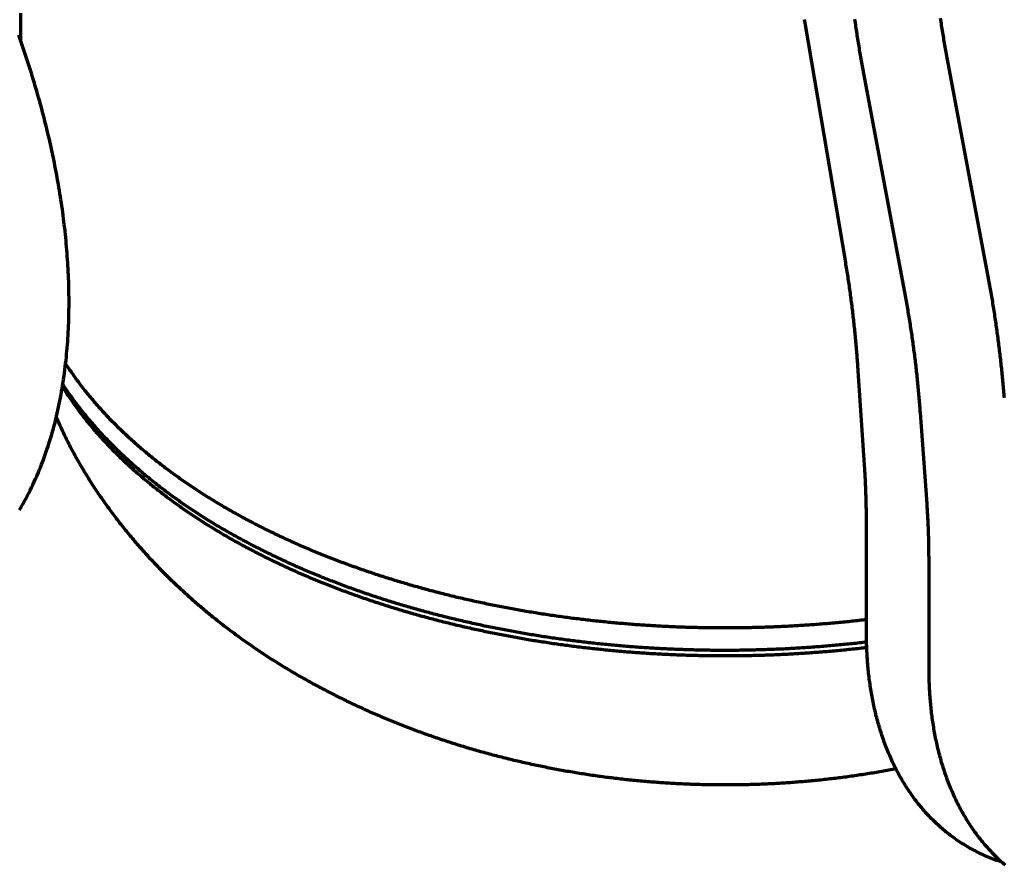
# Model space of a CAD drawing. Header units: millimetres. Extents: x 0 to 2382, y 0 to 420.
# Drawn here: x 306.33 to 333.59, y 56.39 to 79.8 of the extents above; entities that cross this region are included whole.
import ezdxf

# ---------------------------------------------------------------- set-up
doc = ezdxf.new("R2010")
doc.units = ezdxf.units.MM
doc.layers.add('01-VISIBLE', color=7, linetype='CONTINUOUS', lineweight=70)

msp = doc.modelspace()

# ---------------------------------------------------------------- linework, layer by layer
at = {"layer": '01-VISIBLE'}
for p, q in [((306.355, 79.21), (306.355, 85.607)), ((329.197, 73.078), (328.082, 79.665)), ((333.162, 72.59), (331.99, 78.852)), ((330.852, 72.157), (329.68, 78.419)), ((329.726, 67.343), (329.544, 70.082)), ((331.449, 66.4), (331.266, 68.915)), ((329.771, 62.861), (329.771, 65.946)), ((331.504, 61.86), (331.504, 64.875))]:
    msp.add_line(p, q, dxfattribs=at)
for points in [[(328.082, 79.665), (328.073, 79.715), (328.065, 79.764), (328.057, 79.813)], [(329.68, 78.419), (329.671, 78.469), (329.661, 78.519), (329.652, 78.568), (329.643, 78.618), (329.634, 78.668), (329.626, 78.717), (329.617, 78.767), (329.608, 78.817), (329.6, 78.867), (329.591, 78.916), (329.583, 78.966), (329.575, 79.016), (329.566, 79.066), (329.558, 79.116), (329.55, 79.165), (329.542, 79.215), (329.534, 79.265), (329.526, 79.315), (329.519, 79.365), (329.511, 79.415), (329.504, 79.465), (329.496, 79.515), (329.489, 79.565), (329.481, 79.615), (329.474, 79.665), (329.467, 79.715), (329.46, 79.765), (329.453, 79.815)], [(331.99, 78.852), (331.98, 78.901), (331.971, 78.951), (331.962, 79), (331.953, 79.05), (331.945, 79.099), (331.936, 79.149), (331.927, 79.198), (331.919, 79.248), (331.91, 79.297), (331.902, 79.347), (331.893, 79.397), (331.885, 79.446), (331.877, 79.496), (331.869, 79.546), (331.861, 79.595), (331.853, 79.645), (331.846, 79.695), (331.838, 79.744), (331.831, 79.794), (331.823, 79.844)], [(306.321, 66.235), (306.365, 66.31), (306.409, 66.386), (306.452, 66.462), (306.494, 66.539), (306.535, 66.616), (306.575, 66.693), (306.614, 66.771), (306.653, 66.85), (306.691, 66.928), (306.727, 67.008), (306.764, 67.087), (306.799, 67.167), (306.833, 67.247), (306.867, 67.328), (306.9, 67.409), (306.932, 67.49), (306.963, 67.571), (306.994, 67.653), (307.024, 67.735), (307.053, 67.818), (307.081, 67.9), (307.109, 67.983), (307.135, 68.066), (307.162, 68.15), (307.187, 68.233), (307.212, 68.317), (307.236, 68.401), (307.259, 68.485), (307.281, 68.569), (307.303, 68.654), (307.325, 68.739), (307.345, 68.824), (307.365, 68.909), (307.384, 68.994), (307.403, 69.079), (307.421, 69.165), (307.438, 69.25), (307.455, 69.336), (307.471, 69.422), (307.486, 69.508), (307.501, 69.594), (307.515, 69.68), (307.529, 69.766), (307.542, 69.853), (307.554, 69.939), (307.566, 70.026), (307.578, 70.112), (307.588, 70.199), (307.598, 70.286), (307.608, 70.372), (307.617, 70.459), (307.625, 70.546), (307.633, 70.633), (307.641, 70.72), (307.648, 70.807), (307.654, 70.894), (307.66, 70.981), (307.665, 71.069), (307.67, 71.156), (307.674, 71.243), (307.678, 71.33), (307.682, 71.418), (307.684, 71.505), (307.687, 71.592), (307.689, 71.68), (307.69, 71.767), (307.691, 71.854), (307.691, 71.941), (307.691, 72.029), (307.691, 72.116), (307.69, 72.203), (307.688, 72.291), (307.687, 72.378), (307.684, 72.465), (307.682, 72.553), (307.678, 72.64), (307.675, 72.727), (307.671, 72.814), (307.666, 72.902), (307.661, 72.989), (307.656, 73.076), (307.65, 73.163), (307.644, 73.25), (307.638, 73.337), (307.631, 73.424), (307.624, 73.512), (307.616, 73.599), (307.608, 73.685), (307.599, 73.772), (307.59, 73.859), (307.581, 73.946), (307.571, 74.033), (307.561, 74.12), (307.551, 74.206), (307.54, 74.293), (307.529, 74.38), (307.518, 74.466), (307.506, 74.553), (307.493, 74.639), (307.481, 74.726), (307.468, 74.812), (307.455, 74.898), (307.441, 74.985), (307.427, 75.071), (307.412, 75.157), (307.398, 75.243), (307.383, 75.329), (307.367, 75.415), (307.352, 75.501), (307.336, 75.587), (307.319, 75.673), (307.302, 75.758), (307.285, 75.844), (307.268, 75.929), (307.25, 76.015), (307.232, 76.1), (307.214, 76.186), (307.195, 76.271), (307.176, 76.356), (307.157, 76.442), (307.137, 76.527), (307.118, 76.612), (307.097, 76.697), (307.077, 76.782), (307.056, 76.866), (307.035, 76.951), (307.013, 77.036), (306.992, 77.12), (306.97, 77.205), (306.947, 77.289), (306.925, 77.374), (306.902, 77.458), (306.879, 77.542), (306.855, 77.626), (306.831, 77.71), (306.807, 77.794), (306.783, 77.878), (306.758, 77.962), (306.733, 78.046), (306.708, 78.129), (306.683, 78.213), (306.657, 78.296), (306.631, 78.38), (306.605, 78.463), (306.578, 78.546), (306.551, 78.629), (306.524, 78.712), (306.497, 78.795), (306.469, 78.878), (306.441, 78.961), (306.413, 79.043), (306.384, 79.126), (306.356, 79.208), (306.327, 79.291), (306.297, 79.373)], [(329.544, 70.082), (329.541, 70.132), (329.537, 70.182), (329.534, 70.232), (329.53, 70.283), (329.527, 70.333), (329.523, 70.383), (329.519, 70.433), (329.515, 70.483), (329.511, 70.533), (329.507, 70.583), (329.503, 70.634), (329.499, 70.684), (329.494, 70.734), (329.49, 70.784), (329.485, 70.834), (329.481, 70.884), (329.476, 70.934), (329.472, 70.984), (329.467, 71.034), (329.462, 71.084), (329.457, 71.134), (329.452, 71.184), (329.447, 71.234), (329.442, 71.284), (329.436, 71.335), (329.431, 71.385), (329.425, 71.435), (329.42, 71.484), (329.414, 71.534), (329.408, 71.584), (329.403, 71.634), (329.397, 71.684), (329.391, 71.734), (329.385, 71.784), (329.379, 71.834), (329.372, 71.884), (329.366, 71.934), (329.36, 71.984), (329.353, 72.034), (329.347, 72.084), (329.34, 72.133), (329.333, 72.183), (329.326, 72.233), (329.319, 72.283), (329.312, 72.333), (329.305, 72.382), (329.298, 72.432), (329.291, 72.482), (329.284, 72.532), (329.276, 72.582), (329.269, 72.631), (329.261, 72.681), (329.253, 72.731), (329.245, 72.78), (329.238, 72.83), (329.23, 72.88), (329.222, 72.929), (329.213, 72.979), (329.205, 73.029), (329.197, 73.078)], [(333.591, 69.337), (333.586, 69.388), (333.582, 69.438), (333.578, 69.488), (333.574, 69.539), (333.569, 69.589), (333.565, 69.639), (333.56, 69.69), (333.556, 69.74), (333.551, 69.79), (333.546, 69.84), (333.541, 69.891), (333.537, 69.941), (333.532, 69.991), (333.527, 70.041), (333.521, 70.092), (333.516, 70.142), (333.511, 70.192), (333.505, 70.242), (333.5, 70.292), (333.494, 70.343), (333.489, 70.393), (333.483, 70.443), (333.477, 70.493), (333.472, 70.543), (333.466, 70.593), (333.46, 70.644), (333.454, 70.694), (333.447, 70.744), (333.441, 70.794), (333.435, 70.844), (333.428, 70.894), (333.422, 70.944), (333.415, 70.994), (333.409, 71.044), (333.402, 71.094), (333.395, 71.144), (333.388, 71.194), (333.381, 71.244), (333.374, 71.294), (333.367, 71.344), (333.36, 71.394), (333.353, 71.444), (333.345, 71.494), (333.338, 71.544), (333.33, 71.594), (333.323, 71.644), (333.315, 71.694), (333.307, 71.744), (333.299, 71.794), (333.291, 71.844), (333.283, 71.893), (333.275, 71.943), (333.267, 71.993), (333.259, 72.043), (333.25, 72.093), (333.242, 72.142), (333.233, 72.192), (333.225, 72.242), (333.216, 72.292), (333.207, 72.341), (333.198, 72.391), (333.189, 72.441), (333.18, 72.49), (333.171, 72.54), (333.162, 72.59)], [(331.266, 68.915), (331.262, 68.965), (331.259, 69.015), (331.255, 69.065), (331.251, 69.116), (331.247, 69.166), (331.243, 69.216), (331.238, 69.266), (331.234, 69.316), (331.23, 69.366), (331.225, 69.416), (331.221, 69.467), (331.216, 69.517), (331.212, 69.567), (331.207, 69.617), (331.202, 69.667), (331.197, 69.717), (331.192, 69.767), (331.187, 69.817), (331.182, 69.867), (331.177, 69.917), (331.172, 69.967), (331.166, 70.017), (331.161, 70.067), (331.155, 70.117), (331.149, 70.167), (331.144, 70.217), (331.138, 70.267), (331.132, 70.317), (331.126, 70.367), (331.12, 70.417), (331.114, 70.467), (331.107, 70.517), (331.101, 70.567), (331.095, 70.617), (331.088, 70.667), (331.082, 70.717), (331.075, 70.766), (331.068, 70.816), (331.061, 70.866), (331.054, 70.916), (331.047, 70.966), (331.04, 71.016), (331.033, 71.065), (331.026, 71.115), (331.018, 71.165), (331.011, 71.215), (331.003, 71.264), (330.996, 71.314), (330.988, 71.364), (330.98, 71.414), (330.972, 71.463), (330.964, 71.513), (330.956, 71.563), (330.948, 71.612), (330.94, 71.662), (330.931, 71.712), (330.923, 71.761), (330.914, 71.811), (330.906, 71.86), (330.897, 71.91), (330.888, 71.959), (330.879, 72.009), (330.87, 72.058), (330.861, 72.108), (330.852, 72.157)], [(307.597, 70.276), (307.625, 70.234), (307.652, 70.193), (307.68, 70.151), (307.708, 70.11), (307.737, 70.068), (307.765, 70.027), (307.794, 69.986), (307.823, 69.945), (307.852, 69.905), (307.881, 69.864), (307.911, 69.824), (307.941, 69.784), (307.971, 69.743), (308.001, 69.704), (308.031, 69.664), (308.062, 69.624), (308.093, 69.585), (308.124, 69.545), (308.155, 69.506), (308.186, 69.467), (308.218, 69.428), (308.25, 69.39), (308.282, 69.351), (308.314, 69.313), (308.346, 69.275), (308.378, 69.236), (308.411, 69.199), (308.444, 69.161), (308.477, 69.123), (308.51, 69.086), (308.544, 69.048), (308.577, 69.011), (308.611, 68.974), (308.645, 68.937), (308.679, 68.901), (308.713, 68.864), (308.747, 68.828), (308.782, 68.791), (308.816, 68.755), (308.851, 68.719), (308.886, 68.683), (308.921, 68.648), (308.957, 68.612), (308.992, 68.577), (309.028, 68.542), (309.063, 68.507), (309.099, 68.472), (309.135, 68.437), (309.171, 68.402), (309.208, 68.368), (309.244, 68.333), (309.281, 68.299), (309.317, 68.265), (309.354, 68.231), (309.391, 68.197), (309.428, 68.164), (309.465, 68.13), (309.503, 68.097), (309.54, 68.064), (309.578, 68.031), (309.616, 67.998), (309.653, 67.965), (309.691, 67.933), (309.73, 67.9), (309.768, 67.868), (309.806, 67.836), (309.845, 67.804), (309.883, 67.772), (309.922, 67.74), (309.961, 67.708), (310, 67.677), (310.039, 67.645), (310.078, 67.614), (310.117, 67.583), (310.156, 67.552), (310.196, 67.521), (310.235, 67.491), (310.275, 67.46), (310.315, 67.43), (310.355, 67.399), (310.395, 67.369), (310.435, 67.339), (310.475, 67.309), (310.515, 67.28), (310.555, 67.25), (310.596, 67.221), (310.637, 67.191), (310.677, 67.162), (310.718, 67.133), (310.759, 67.104), (310.8, 67.075), (310.841, 67.047), (310.882, 67.018), (310.923, 66.99), (310.964, 66.961), (311.006, 66.933), (311.047, 66.905), (311.089, 66.877), (311.13, 66.849), (311.172, 66.822), (311.214, 66.794), (311.256, 66.767), (311.298, 66.74), (311.34, 66.712), (311.382, 66.685), (311.424, 66.658), (311.467, 66.632), (311.509, 66.605), (311.551, 66.578), (311.594, 66.552), (311.637, 66.526), (311.679, 66.5), (311.722, 66.474), (311.765, 66.448), (311.808, 66.422), (311.851, 66.396), (311.894, 66.371), (311.937, 66.345), (311.98, 66.32), (312.023, 66.295), (312.067, 66.27)], [(307.509, 69.64), (307.535, 69.597), (307.562, 69.555), (307.589, 69.513), (307.617, 69.471), (307.644, 69.429), (307.672, 69.387), (307.7, 69.345), (307.729, 69.304), (307.757, 69.263), (307.786, 69.222), (307.815, 69.181), (307.844, 69.14), (307.874, 69.099), (307.903, 69.059), (307.933, 69.018), (307.963, 68.978), (307.993, 68.938), (308.024, 68.898), (308.054, 68.858), (308.085, 68.819), (308.116, 68.779), (308.147, 68.74), (308.179, 68.701), (308.21, 68.662), (308.242, 68.623), (308.274, 68.584), (308.306, 68.546), (308.339, 68.508), (308.371, 68.469), (308.404, 68.431), (308.437, 68.393), (308.47, 68.356), (308.503, 68.318), (308.536, 68.281), (308.57, 68.243), (308.604, 68.206), (308.638, 68.169), (308.672, 68.132), (308.706, 68.096), (308.74, 68.059), (308.775, 68.023), (308.81, 67.987), (308.845, 67.95), (308.88, 67.915), (308.915, 67.879), (308.95, 67.843), (308.986, 67.808), (309.021, 67.772), (309.057, 67.737), (309.093, 67.702), (309.129, 67.667), (309.165, 67.632), (309.201, 67.598), (309.238, 67.563), (309.275, 67.529), (309.311, 67.495), (309.348, 67.461), (309.385, 67.427), (309.422, 67.393), (309.46, 67.36), (309.497, 67.326), (309.535, 67.293), (309.572, 67.26), (309.61, 67.227), (309.648, 67.194), (309.686, 67.161), (309.724, 67.129), (309.763, 67.096), (309.801, 67.064), (309.84, 67.032), (309.878, 67), (309.917, 66.968), (309.956, 66.936), (309.995, 66.905), (310.034, 66.873), (310.073, 66.842), (310.113, 66.811), (310.152, 66.78), (310.192, 66.749), (310.231, 66.718), (310.271, 66.688), (310.311, 66.657), (310.351, 66.627), (310.391, 66.596), (310.431, 66.566), (310.471, 66.536), (310.512, 66.507), (310.552, 66.477), (310.593, 66.447), (310.633, 66.418), (310.674, 66.389), (310.715, 66.36), (310.756, 66.331), (310.797, 66.302), (310.838, 66.273), (310.879, 66.244), (310.92, 66.216), (310.962, 66.187), (311.003, 66.159), (311.045, 66.131), (311.087, 66.103), (311.128, 66.075), (311.17, 66.047), (311.212, 66.02), (311.254, 65.992), (311.296, 65.965), (311.338, 65.938), (311.38, 65.911), (311.423, 65.884), (311.465, 65.857), (311.508, 65.83), (311.55, 65.804), (311.593, 65.777), (311.635, 65.751), (311.678, 65.724), (311.721, 65.698), (311.764, 65.672), (311.807, 65.647), (311.85, 65.621), (311.893, 65.595), (311.936, 65.57), (311.98, 65.544), (312.023, 65.519), (312.067, 65.494)], [(307.519, 69.702), (307.546, 69.66), (307.574, 69.618), (307.602, 69.577), (307.631, 69.535), (307.659, 69.494), (307.688, 69.453), (307.717, 69.412), (307.746, 69.371), (307.775, 69.33), (307.805, 69.289), (307.835, 69.249), (307.865, 69.209), (307.895, 69.168), (307.925, 69.128), (307.956, 69.088), (307.987, 69.049), (308.018, 69.009), (308.049, 68.97), (308.08, 68.93), (308.112, 68.891), (308.143, 68.852), (308.175, 68.814), (308.207, 68.775), (308.24, 68.736), (308.272, 68.698), (308.305, 68.66), (308.338, 68.622), (308.371, 68.584), (308.404, 68.546), (308.437, 68.508), (308.47, 68.471), (308.504, 68.434), (308.538, 68.397), (308.572, 68.36), (308.606, 68.323), (308.64, 68.286), (308.675, 68.249), (308.709, 68.213), (308.744, 68.177), (308.779, 68.141), (308.814, 68.105), (308.849, 68.069), (308.885, 68.033), (308.92, 67.998), (308.956, 67.962), (308.992, 67.927), (309.028, 67.892), (309.064, 67.857), (309.1, 67.822), (309.136, 67.787), (309.173, 67.753), (309.21, 67.719), (309.246, 67.684), (309.283, 67.65), (309.32, 67.616), (309.358, 67.582), (309.395, 67.549), (309.432, 67.515), (309.47, 67.482), (309.508, 67.449), (309.545, 67.416), (309.583, 67.383), (309.621, 67.35), (309.659, 67.317), (309.698, 67.285), (309.736, 67.252), (309.775, 67.22), (309.813, 67.188), (309.852, 67.156), (309.891, 67.124), (309.93, 67.092), (309.969, 67.061), (310.008, 67.029), (310.048, 66.998), (310.087, 66.967), (310.127, 66.936), (310.166, 66.905), (310.206, 66.874), (310.246, 66.844), (310.286, 66.813), (310.326, 66.783), (310.366, 66.753), (310.406, 66.723), (310.447, 66.693), (310.487, 66.663), (310.528, 66.633), (310.568, 66.604), (310.609, 66.574), (310.65, 66.545), (310.691, 66.516), (310.732, 66.487), (310.773, 66.458), (310.814, 66.429), (310.855, 66.401), (310.897, 66.372), (310.938, 66.344), (310.98, 66.315), (311.021, 66.287), (311.063, 66.259), (311.105, 66.231), (311.147, 66.204), (311.189, 66.176), (311.231, 66.149), (311.273, 66.121), (311.315, 66.094), (311.357, 66.067), (311.4, 66.04), (311.442, 66.013), (311.485, 65.986), (311.527, 65.96), (311.57, 65.933), (311.613, 65.907), (311.656, 65.88), (311.699, 65.854), (311.742, 65.828), (311.785, 65.802), (311.828, 65.777), (311.871, 65.751), (311.914, 65.725), (311.958, 65.7), (312.001, 65.675), (312.044, 65.65)], [(307.339, 68.796), (307.358, 68.75), (307.379, 68.704), (307.399, 68.658), (307.419, 68.612), (307.44, 68.567), (307.461, 68.521), (307.482, 68.475), (307.503, 68.43), (307.525, 68.384), (307.546, 68.339), (307.568, 68.294), (307.59, 68.249), (307.612, 68.203), (307.635, 68.159), (307.657, 68.114), (307.68, 68.069), (307.703, 68.024), (307.726, 67.98), (307.75, 67.935), (307.773, 67.891), (307.797, 67.846), (307.821, 67.802), (307.845, 67.758), (307.869, 67.714), (307.893, 67.67), (307.918, 67.626), (307.943, 67.583), (307.968, 67.539), (307.993, 67.496), (308.018, 67.452), (308.044, 67.409), (308.069, 67.366), (308.095, 67.323), (308.121, 67.28), (308.147, 67.237), (308.174, 67.194), (308.2, 67.151), (308.227, 67.109), (308.253, 67.066), (308.28, 67.024), (308.307, 66.981), (308.335, 66.939), (308.362, 66.897), (308.39, 66.855), (308.417, 66.813), (308.445, 66.771), (308.473, 66.729), (308.501, 66.688), (308.529, 66.646), (308.558, 66.605), (308.586, 66.563), (308.615, 66.522), (308.644, 66.481), (308.673, 66.44), (308.702, 66.399), (308.731, 66.358), (308.76, 66.317), (308.79, 66.277), (308.82, 66.236), (308.849, 66.196), (308.879, 66.155), (308.909, 66.115), (308.939, 66.075), (308.97, 66.035), (309, 65.995), (309.031, 65.955), (309.061, 65.915), (309.092, 65.876), (309.123, 65.836), (309.154, 65.796), (309.186, 65.757), (309.217, 65.718), (309.249, 65.679), (309.28, 65.64), (309.312, 65.601), (309.344, 65.562), (309.376, 65.523), (309.408, 65.485), (309.44, 65.446), (309.473, 65.408), (309.505, 65.369), (309.538, 65.331), (309.571, 65.293), (309.603, 65.255), (309.636, 65.217), (309.67, 65.18), (309.703, 65.142), (309.736, 65.104), (309.77, 65.067), (309.803, 65.03), (309.837, 64.992), (309.871, 64.955), (309.905, 64.918), (309.939, 64.881), (309.973, 64.845), (310.008, 64.808), (310.042, 64.771), (310.077, 64.735), (310.111, 64.699), (310.146, 64.662), (310.181, 64.626), (310.216, 64.59), (310.251, 64.554), (310.287, 64.519), (310.322, 64.483), (310.358, 64.447), (310.393, 64.412), (310.429, 64.377), (310.465, 64.342), (310.501, 64.306), (310.537, 64.271), (310.573, 64.237), (310.609, 64.202), (310.646, 64.167), (310.682, 64.133), (310.719, 64.098), (310.756, 64.064), (310.792, 64.03), (310.829, 63.996), (310.866, 63.962), (310.903, 63.928), (310.941, 63.894), (310.978, 63.861), (311.015, 63.827), (311.053, 63.794), (311.091, 63.76), (311.128, 63.727), (311.166, 63.694), (311.204, 63.661), (311.242, 63.628), (311.28, 63.596), (311.318, 63.563), (311.357, 63.531), (311.395, 63.498), (311.434, 63.466), (311.472, 63.434), (311.511, 63.402), (311.55, 63.37), (311.589, 63.338), (311.628, 63.306), (311.667, 63.275), (311.706, 63.243), (311.745, 63.212), (311.784, 63.18), (311.824, 63.149), (311.863, 63.118), (311.903, 63.087), (311.943, 63.057), (311.982, 63.026), (312.022, 62.995), (312.062, 62.965), (312.102, 62.934), (312.142, 62.904), (312.182, 62.874), (312.223, 62.844), (312.263, 62.814), (312.304, 62.784), (312.344, 62.755), (312.385, 62.725), (312.425, 62.695), (312.466, 62.666), (312.507, 62.637), (312.548, 62.608), (312.589, 62.579), (312.63, 62.55), (312.671, 62.521), (312.712, 62.492), (312.754, 62.464), (312.795, 62.435), (312.837, 62.407), (312.878, 62.379), (312.92, 62.35), (312.961, 62.322), (313.003, 62.294), (313.045, 62.267), (313.087, 62.239), (313.129, 62.211), (313.171, 62.184), (313.213, 62.156), (313.255, 62.129), (313.298, 62.102), (313.34, 62.075), (313.382, 62.048), (313.425, 62.021), (313.467, 61.995), (313.51, 61.968), (313.553, 61.941), (313.595, 61.915), (313.638, 61.889), (313.681, 61.863), (313.724, 61.837), (313.767, 61.811), (313.81, 61.785), (313.853, 61.759), (313.897, 61.733), (313.94, 61.708), (313.983, 61.683), (314.027, 61.657), (314.07, 61.632)], [(329.771, 65.946), (329.771, 65.998), (329.771, 66.05), (329.771, 66.102), (329.77, 66.153), (329.77, 66.205), (329.769, 66.257), (329.768, 66.309), (329.767, 66.36), (329.766, 66.412), (329.765, 66.464), (329.764, 66.516), (329.763, 66.567), (329.761, 66.619), (329.759, 66.671), (329.758, 66.722), (329.756, 66.774), (329.754, 66.826), (329.751, 66.878), (329.749, 66.929), (329.747, 66.981), (329.744, 67.033), (329.741, 67.084), (329.739, 67.136), (329.736, 67.188), (329.733, 67.239), (329.729, 67.291), (329.726, 67.343)], [(312.067, 66.27), (312.11, 66.245), (312.153, 66.22), (312.197, 66.195), (312.24, 66.17), (312.284, 66.146), (312.328, 66.122), (312.371, 66.097), (312.415, 66.073), (312.459, 66.049), (312.503, 66.025), (312.547, 66.001), (312.591, 65.978), (312.635, 65.954), (312.679, 65.931), (312.724, 65.907), (312.768, 65.884), (312.812, 65.861), (312.857, 65.838), (312.901, 65.815), (312.946, 65.792), (312.99, 65.77), (313.035, 65.747), (313.08, 65.725), (313.124, 65.702), (313.169, 65.68), (313.214, 65.658), (313.259, 65.636), (313.304, 65.614), (313.349, 65.592), (313.394, 65.571), (313.439, 65.549), (313.484, 65.528), (313.53, 65.506), (313.575, 65.485), (313.62, 65.464), (313.666, 65.443), (313.711, 65.422), (313.756, 65.401), (313.802, 65.38), (313.848, 65.36), (313.893, 65.339), (313.939, 65.319), (313.985, 65.298), (314.03, 65.278), (314.076, 65.258), (314.122, 65.238), (314.168, 65.218), (314.214, 65.198), (314.26, 65.179), (314.306, 65.159), (314.352, 65.14), (314.398, 65.12), (314.444, 65.101), (314.49, 65.082), (314.537, 65.063), (314.583, 65.044), (314.629, 65.025), (314.676, 65.006), (314.722, 64.987), (314.768, 64.969), (314.815, 64.95), (314.861, 64.932), (314.908, 64.914), (314.955, 64.895), (315.001, 64.877), (315.048, 64.859), (315.095, 64.841), (315.141, 64.824), (315.188, 64.806), (315.235, 64.788), (315.282, 64.771), (315.329, 64.753), (315.376, 64.736), (315.422, 64.719), (315.469, 64.702), (315.517, 64.685), (315.564, 64.668), (315.611, 64.651), (315.658, 64.634), (315.705, 64.617), (315.752, 64.601), (315.799, 64.584), (315.847, 64.568), (315.894, 64.552), (315.941, 64.536), (315.989, 64.519), (316.036, 64.503), (316.083, 64.488), (316.131, 64.472), (316.178, 64.456), (316.226, 64.44), (316.273, 64.425), (316.321, 64.409), (316.369, 64.394), (316.416, 64.379), (316.464, 64.364), (316.512, 64.349), (316.559, 64.334), (316.607, 64.319), (316.655, 64.304), (316.703, 64.289), (316.751, 64.274), (316.798, 64.26), (316.846, 64.245), (316.894, 64.231), (316.942, 64.217), (316.99, 64.203), (317.038, 64.189), (317.086, 64.175), (317.134, 64.161), (317.182, 64.147), (317.23, 64.133), (317.278, 64.119), (317.327, 64.106), (317.375, 64.092), (317.423, 64.079), (317.471, 64.066), (317.519, 64.052), (317.568, 64.039), (317.616, 64.026), (317.664, 64.013), (317.713, 64), (317.761, 63.988), (317.809, 63.975), (317.858, 63.962), (317.906, 63.95), (317.955, 63.937), (318.003, 63.925), (318.052, 63.913), (318.1, 63.901), (318.149, 63.889), (318.197, 63.876), (318.246, 63.865), (318.294, 63.853), (318.343, 63.841), (318.392, 63.829), (318.44, 63.818), (318.489, 63.806), (318.538, 63.795), (318.586, 63.783), (318.635, 63.772), (318.684, 63.761), (318.733, 63.75), (318.781, 63.739), (318.83, 63.728), (318.879, 63.717), (318.928, 63.706), (318.977, 63.696), (319.026, 63.685), (319.075, 63.675), (319.124, 63.664), (319.173, 63.654), (319.221, 63.643), (319.27, 63.633), (319.319, 63.623), (319.368, 63.613), (319.417, 63.603), (319.466, 63.593), (319.516, 63.584), (319.565, 63.574), (319.614, 63.564), (319.663, 63.555), (319.712, 63.545), (319.761, 63.536), (319.81, 63.527), (319.859, 63.517), (319.909, 63.508), (319.958, 63.499), (320.007, 63.49), (320.056, 63.481), (320.105, 63.473), (320.155, 63.464), (320.204, 63.455), (320.253, 63.447), (320.303, 63.438), (320.352, 63.43), (320.401, 63.421), (320.45, 63.413), (320.5, 63.405), (320.549, 63.397), (320.599, 63.389), (320.648, 63.381), (320.697, 63.373), (320.747, 63.365), (320.796, 63.357), (320.846, 63.35), (320.895, 63.342), (320.945, 63.335), (320.994, 63.327), (321.043, 63.32), (321.093, 63.313), (321.142, 63.306), (321.192, 63.299), (321.242, 63.292), (321.291, 63.285), (321.341, 63.278), (321.39, 63.271), (321.44, 63.264), (321.489, 63.258), (321.539, 63.251), (321.589, 63.245), (321.638, 63.238), (321.688, 63.232), (321.737, 63.226), (321.787, 63.22), (321.837, 63.214), (321.886, 63.208), (321.936, 63.202), (321.986, 63.196), (322.035, 63.19), (322.085, 63.184), (322.135, 63.179), (322.184, 63.173), (322.234, 63.168), (322.284, 63.162), (322.334, 63.157), (322.383, 63.152), (322.433, 63.147), (322.483, 63.142), (322.533, 63.137), (322.582, 63.132), (322.632, 63.127), (322.682, 63.122), (322.732, 63.117), (322.782, 63.113), (322.831, 63.108), (322.881, 63.104), (322.931, 63.099), (322.981, 63.095), (323.031, 63.091), (323.081, 63.087), (323.13, 63.082), (323.18, 63.078), (323.23, 63.074), (323.28, 63.071), (323.33, 63.067), (323.38, 63.063), (323.43, 63.059), (323.48, 63.056), (323.53, 63.052), (323.579, 63.049), (323.629, 63.046), (323.679, 63.042), (323.729, 63.039), (323.779, 63.036), (323.829, 63.033), (323.879, 63.03), (323.929, 63.027), (323.979, 63.024), (324.029, 63.022), (324.079, 63.019), (324.129, 63.016), (324.179, 63.014), (324.229, 63.011), (324.279, 63.009), (324.329, 63.007), (324.378, 63.004), (324.428, 63.002), (324.478, 63), (324.528, 62.998), (324.578, 62.996), (324.628, 62.994), (324.678, 62.993), (324.728, 62.991), (324.778, 62.989), (324.828, 62.988), (324.878, 62.986), (324.928, 62.985), (324.978, 62.983), (325.028, 62.982), (325.078, 62.981), (325.128, 62.98), (325.178, 62.979), (325.228, 62.978), (325.278, 62.977), (325.328, 62.976), (325.378, 62.975), (325.428, 62.975), (325.478, 62.974), (325.528, 62.974), (325.579, 62.973), (325.629, 62.973), (325.679, 62.972), (325.729, 62.972), (325.779, 62.972), (325.829, 62.972), (325.879, 62.972), (325.929, 62.972), (325.979, 62.972), (326.029, 62.972), (326.079, 62.973), (326.129, 62.973), (326.179, 62.974), (326.229, 62.974), (326.279, 62.975), (326.329, 62.975), (326.379, 62.976), (326.429, 62.977), (326.479, 62.978), (326.529, 62.979), (326.579, 62.98), (326.629, 62.981), (326.679, 62.982), (326.729, 62.983), (326.779, 62.985), (326.829, 62.986), (326.879, 62.988), (326.929, 62.989), (326.979, 62.991), (327.029, 62.992), (327.079, 62.994), (327.129, 62.996), (327.179, 62.998), (327.229, 63), (327.279, 63.002), (327.329, 63.004), (327.379, 63.006), (327.429, 63.009), (327.479, 63.011), (327.529, 63.014), (327.579, 63.016), (327.629, 63.019), (327.678, 63.021), (327.728, 63.024), (327.778, 63.027), (327.828, 63.03), (327.878, 63.033), (327.928, 63.036), (327.978, 63.039), (328.028, 63.042), (328.078, 63.045), (328.128, 63.049), (328.178, 63.052), (328.228, 63.056), (328.278, 63.059), (328.327, 63.063), (328.377, 63.067), (328.427, 63.07), (328.477, 63.074), (328.527, 63.078), (328.577, 63.082), (328.627, 63.086), (328.676, 63.09), (328.726, 63.095), (328.776, 63.099), (328.826, 63.103), (328.876, 63.108), (328.926, 63.112), (328.975, 63.117), (329.025, 63.122), (329.075, 63.127), (329.125, 63.131), (329.175, 63.136), (329.224, 63.141), (329.274, 63.146), (329.324, 63.152), (329.374, 63.157), (329.423, 63.162), (329.473, 63.167), (329.523, 63.173), (329.573, 63.178), (329.622, 63.184), (329.672, 63.19), (329.722, 63.196), (329.771, 63.201)], [(331.504, 64.875), (331.504, 64.926), (331.503, 64.977), (331.503, 65.027), (331.503, 65.078), (331.502, 65.129), (331.502, 65.18), (331.501, 65.231), (331.5, 65.282), (331.499, 65.333), (331.498, 65.384), (331.497, 65.434), (331.495, 65.485), (331.494, 65.536), (331.492, 65.587), (331.49, 65.638), (331.489, 65.689), (331.487, 65.74), (331.484, 65.79), (331.482, 65.841), (331.48, 65.892), (331.477, 65.943), (331.475, 65.994), (331.472, 66.044), (331.469, 66.095), (331.466, 66.146), (331.463, 66.197), (331.46, 66.248), (331.457, 66.298), (331.453, 66.349), (331.449, 66.4)], [(329.775, 62.571), (329.725, 62.565), (329.675, 62.56), (329.626, 62.554), (329.576, 62.548), (329.526, 62.543), (329.476, 62.537), (329.427, 62.532), (329.377, 62.527), (329.327, 62.521), (329.277, 62.516), (329.227, 62.511), (329.177, 62.506), (329.128, 62.501), (329.078, 62.496), (329.028, 62.491), (328.978, 62.487), (328.928, 62.482), (328.878, 62.478), (328.828, 62.473), (328.778, 62.469), (328.728, 62.464), (328.679, 62.46), (328.629, 62.456), (328.579, 62.452), (328.529, 62.448), (328.479, 62.444), (328.429, 62.44), (328.379, 62.436), (328.329, 62.432), (328.279, 62.429), (328.229, 62.425), (328.179, 62.422), (328.129, 62.418), (328.079, 62.415), (328.029, 62.412), (327.979, 62.408), (327.929, 62.405), (327.879, 62.402), (327.829, 62.399), (327.779, 62.396), (327.729, 62.393), (327.679, 62.391), (327.629, 62.388), (327.579, 62.385), (327.529, 62.383), (327.479, 62.38), (327.429, 62.378), (327.379, 62.376), (327.329, 62.373), (327.279, 62.371), (327.229, 62.369), (327.179, 62.367), (327.129, 62.365), (327.078, 62.363), (327.028, 62.362), (326.978, 62.36), (326.928, 62.358), (326.878, 62.357), (326.828, 62.355), (326.778, 62.354), (326.728, 62.353), (326.678, 62.351), (326.628, 62.35), (326.578, 62.349), (326.528, 62.348), (326.478, 62.347), (326.427, 62.346), (326.377, 62.345), (326.327, 62.345), (326.277, 62.344), (326.227, 62.343), (326.177, 62.343), (326.127, 62.342), (326.077, 62.342), (326.027, 62.342), (325.977, 62.341), (325.926, 62.341), (325.876, 62.341), (325.826, 62.341), (325.776, 62.341), (325.726, 62.342), (325.676, 62.342), (325.626, 62.342), (325.576, 62.342), (325.526, 62.343), (325.476, 62.343), (325.426, 62.344), (325.375, 62.345), (325.325, 62.345), (325.275, 62.346), (325.225, 62.347), (325.175, 62.348), (325.125, 62.349), (325.075, 62.35), (325.025, 62.352), (324.975, 62.353), (324.925, 62.354), (324.875, 62.356), (324.824, 62.357), (324.774, 62.359), (324.724, 62.36), (324.674, 62.362), (324.624, 62.364), (324.574, 62.366), (324.524, 62.368), (324.474, 62.37), (324.424, 62.372), (324.374, 62.374), (324.324, 62.376), (324.274, 62.378), (324.224, 62.381), (324.174, 62.383), (324.124, 62.386), (324.074, 62.388), (324.024, 62.391), (323.974, 62.394), (323.924, 62.397), (323.874, 62.4), (323.824, 62.403), (323.774, 62.406), (323.724, 62.409), (323.674, 62.412), (323.624, 62.415), (323.574, 62.419), (323.524, 62.422), (323.474, 62.426), (323.424, 62.429), (323.374, 62.433), (323.324, 62.437), (323.274, 62.44), (323.224, 62.444), (323.174, 62.448), (323.124, 62.452), (323.074, 62.456), (323.024, 62.461), (322.974, 62.465), (322.924, 62.469), (322.874, 62.474), (322.825, 62.478), (322.775, 62.483), (322.725, 62.487), (322.675, 62.492), (322.625, 62.497), (322.575, 62.502), (322.525, 62.507), (322.475, 62.512), (322.426, 62.517), (322.376, 62.522), (322.326, 62.527), (322.276, 62.533), (322.226, 62.538), (322.177, 62.544), (322.127, 62.549), (322.077, 62.555), (322.027, 62.561), (321.977, 62.566), (321.928, 62.572), (321.878, 62.578), (321.828, 62.584), (321.779, 62.59), (321.729, 62.596), (321.679, 62.603), (321.629, 62.609), (321.58, 62.615), (321.53, 62.622), (321.48, 62.629), (321.431, 62.635), (321.381, 62.642), (321.331, 62.649), (321.282, 62.656), (321.232, 62.663), (321.183, 62.67), (321.133, 62.677), (321.083, 62.684), (321.034, 62.691), (320.984, 62.698), (320.935, 62.706), (320.885, 62.713), (320.836, 62.721), (320.786, 62.729), (320.737, 62.736), (320.687, 62.744), (320.638, 62.752), (320.588, 62.76), (320.539, 62.768), (320.489, 62.776), (320.44, 62.784), (320.391, 62.793), (320.341, 62.801), (320.292, 62.81), (320.242, 62.818), (320.193, 62.827), (320.144, 62.835), (320.094, 62.844), (320.045, 62.853), (319.996, 62.862), (319.947, 62.871), (319.897, 62.88), (319.848, 62.889), (319.799, 62.899), (319.75, 62.908), (319.7, 62.917), (319.651, 62.927), (319.602, 62.936), (319.553, 62.946), (319.504, 62.956), (319.455, 62.966), (319.405, 62.975), (319.356, 62.985), (319.307, 62.995), (319.258, 63.006), (319.209, 63.016), (319.16, 63.026), (319.111, 63.037), (319.062, 63.047), (319.013, 63.058), (318.964, 63.068), (318.915, 63.079), (318.866, 63.09), (318.817, 63.101), (318.769, 63.112), (318.72, 63.123), (318.671, 63.134), (318.622, 63.145), (318.573, 63.156), (318.524, 63.168), (318.476, 63.179), (318.427, 63.191), (318.378, 63.202), (318.33, 63.214), (318.281, 63.226), (318.232, 63.238), (318.184, 63.25), (318.135, 63.262), (318.086, 63.274), (318.038, 63.286), (317.989, 63.299), (317.941, 63.311), (317.892, 63.323), (317.844, 63.336), (317.795, 63.349), (317.747, 63.361), (317.698, 63.374), (317.65, 63.387), (317.601, 63.4), (317.553, 63.413), (317.505, 63.426), (317.456, 63.44), (317.408, 63.453), (317.36, 63.466), (317.312, 63.48), (317.263, 63.494), (317.215, 63.507), (317.167, 63.521), (317.119, 63.535), (317.071, 63.549), (317.023, 63.563), (316.975, 63.577), (316.927, 63.591), (316.879, 63.606), (316.831, 63.62), (316.783, 63.635), (316.735, 63.649), (316.687, 63.664), (316.639, 63.679), (316.591, 63.694), (316.543, 63.709), (316.496, 63.724), (316.448, 63.739), (316.4, 63.754), (316.352, 63.769), (316.305, 63.785), (316.257, 63.8), (316.21, 63.816), (316.162, 63.831), (316.114, 63.847), (316.067, 63.863), (316.019, 63.879), (315.972, 63.895), (315.925, 63.911), (315.877, 63.927), (315.83, 63.944), (315.782, 63.96), (315.735, 63.977), (315.688, 63.993), (315.641, 64.01), (315.593, 64.027), (315.546, 64.044), (315.499, 64.061), (315.452, 64.078), (315.405, 64.095), (315.358, 64.112), (315.311, 64.13), (315.264, 64.147), (315.217, 64.165), (315.17, 64.182), (315.123, 64.2), (315.077, 64.218), (315.03, 64.236), (314.983, 64.254), (314.936, 64.272), (314.89, 64.29), (314.843, 64.309), (314.797, 64.327), (314.75, 64.346), (314.704, 64.364), (314.657, 64.383), (314.611, 64.402), (314.564, 64.421), (314.518, 64.44), (314.472, 64.459), (314.425, 64.478), (314.379, 64.498), (314.333, 64.517), (314.287, 64.537), (314.241, 64.556), (314.195, 64.576), (314.149, 64.596), (314.103, 64.616), (314.057, 64.636), (314.011, 64.656), (313.965, 64.676), (313.919, 64.697), (313.874, 64.717), (313.828, 64.738), (313.782, 64.758), (313.737, 64.779), (313.691, 64.8), (313.646, 64.821), (313.6, 64.842), (313.555, 64.863), (313.51, 64.885), (313.464, 64.906), (313.419, 64.928), (313.374, 64.949), (313.329, 64.971), (313.284, 64.993), (313.239, 65.015), (313.194, 65.037), (313.149, 65.059), (313.104, 65.081), (313.059, 65.104), (313.014, 65.126), (312.97, 65.149), (312.925, 65.172), (312.88, 65.194), (312.836, 65.217), (312.791, 65.24), (312.747, 65.264), (312.703, 65.287), (312.658, 65.31), (312.614, 65.334), (312.57, 65.357), (312.526, 65.381), (312.482, 65.405), (312.438, 65.429), (312.394, 65.453), (312.35, 65.477), (312.306, 65.501), (312.262, 65.526), (312.219, 65.55), (312.175, 65.575), (312.131, 65.6), (312.088, 65.625), (312.044, 65.65)], [(312.067, 65.494), (312.11, 65.469), (312.153, 65.444), (312.197, 65.419), (312.24, 65.395), (312.284, 65.37), (312.328, 65.346), (312.372, 65.322), (312.415, 65.297), (312.459, 65.273), (312.503, 65.249), (312.547, 65.226), (312.591, 65.202), (312.635, 65.178), (312.68, 65.155), (312.724, 65.132), (312.768, 65.108), (312.813, 65.085), (312.857, 65.062), (312.902, 65.039), (312.946, 65.017), (312.991, 64.994), (313.035, 64.971), (313.08, 64.949), (313.125, 64.926), (313.17, 64.904), (313.215, 64.882), (313.26, 64.86), (313.305, 64.838), (313.35, 64.816), (313.395, 64.795), (313.44, 64.773), (313.485, 64.752), (313.53, 64.73), (313.576, 64.709), (313.621, 64.688), (313.666, 64.667), (313.712, 64.646), (313.757, 64.625), (313.803, 64.604), (313.848, 64.584), (313.894, 64.563), (313.94, 64.543), (313.985, 64.522), (314.031, 64.502), (314.077, 64.482), (314.123, 64.462), (314.169, 64.442), (314.215, 64.422), (314.261, 64.403), (314.307, 64.383), (314.353, 64.363), (314.399, 64.344), (314.445, 64.325), (314.491, 64.306), (314.538, 64.286), (314.584, 64.267), (314.63, 64.249), (314.677, 64.23), (314.723, 64.211), (314.77, 64.193), (314.816, 64.174), (314.863, 64.156), (314.909, 64.137), (314.956, 64.119), (315.003, 64.101), (315.049, 64.083), (315.096, 64.065), (315.143, 64.047), (315.19, 64.03), (315.236, 64.012), (315.283, 63.994), (315.33, 63.977), (315.377, 63.96), (315.424, 63.943), (315.471, 63.925), (315.518, 63.908), (315.565, 63.891), (315.612, 63.875), (315.66, 63.858), (315.707, 63.841), (315.754, 63.825), (315.801, 63.808), (315.849, 63.792), (315.896, 63.775), (315.943, 63.759), (315.991, 63.743), (316.038, 63.727), (316.085, 63.711), (316.133, 63.695), (316.18, 63.68), (316.228, 63.664), (316.276, 63.649), (316.323, 63.633), (316.371, 63.618), (316.418, 63.602), (316.466, 63.587), (316.514, 63.572), (316.562, 63.557), (316.609, 63.542), (316.657, 63.527), (316.705, 63.513), (316.753, 63.498), (316.801, 63.484), (316.849, 63.469), (316.897, 63.455), (316.945, 63.44), (316.993, 63.426), (317.041, 63.412), (317.089, 63.398), (317.137, 63.384), (317.185, 63.37), (317.233, 63.357), (317.281, 63.343), (317.329, 63.329), (317.377, 63.316), (317.426, 63.303), (317.474, 63.289), (317.522, 63.276), (317.57, 63.263), (317.619, 63.25), (317.667, 63.237), (317.715, 63.224), (317.764, 63.211), (317.812, 63.199), (317.861, 63.186), (317.909, 63.173), (317.958, 63.161), (318.006, 63.149), (318.055, 63.136), (318.103, 63.124), (318.152, 63.112), (318.2, 63.1), (318.249, 63.088), (318.297, 63.076), (318.346, 63.065), (318.395, 63.053), (318.443, 63.041), (318.492, 63.03), (318.541, 63.018), (318.59, 63.007), (318.638, 62.996), (318.687, 62.985), (318.736, 62.973), (318.785, 62.962), (318.834, 62.952), (318.882, 62.941), (318.931, 62.93), (318.98, 62.919), (319.029, 62.909), (319.078, 62.898), (319.127, 62.888), (319.176, 62.877), (319.225, 62.867), (319.274, 62.857), (319.323, 62.847), (319.372, 62.837), (319.421, 62.827), (319.47, 62.817), (319.519, 62.807), (319.568, 62.798), (319.617, 62.788), (319.667, 62.778), (319.716, 62.769), (319.765, 62.76), (319.814, 62.75), (319.863, 62.741), (319.912, 62.732), (319.962, 62.723), (320.011, 62.714), (320.06, 62.705), (320.109, 62.696), (320.159, 62.687), (320.208, 62.679), (320.257, 62.67), (320.307, 62.662), (320.356, 62.653), (320.405, 62.645), (320.455, 62.637), (320.504, 62.629), (320.553, 62.62), (320.603, 62.612), (320.652, 62.604), (320.702, 62.597), (320.751, 62.589), (320.8, 62.581), (320.85, 62.574), (320.899, 62.566), (320.949, 62.559), (320.998, 62.551), (321.048, 62.544), (321.097, 62.537), (321.147, 62.529), (321.196, 62.522), (321.246, 62.515), (321.296, 62.508), (321.345, 62.502), (321.395, 62.495), (321.444, 62.488), (321.494, 62.482), (321.544, 62.475), (321.593, 62.469), (321.643, 62.462), (321.692, 62.456), (321.742, 62.45), (321.792, 62.443), (321.841, 62.437), (321.891, 62.431), (321.941, 62.425), (321.991, 62.42), (322.04, 62.414), (322.09, 62.408), (322.14, 62.403), (322.189, 62.397), (322.239, 62.392), (322.289, 62.386), (322.339, 62.381), (322.388, 62.376), (322.438, 62.371), (322.488, 62.365), (322.538, 62.36), (322.588, 62.356), (322.637, 62.351), (322.687, 62.346), (322.737, 62.341), (322.787, 62.337), (322.837, 62.332), (322.887, 62.328), (322.936, 62.323), (322.986, 62.319), (323.036, 62.315), (323.086, 62.31), (323.136, 62.306), (323.186, 62.302), (323.236, 62.298), (323.286, 62.295), (323.335, 62.291), (323.385, 62.287), (323.435, 62.283), (323.485, 62.28), (323.535, 62.276), (323.585, 62.273), (323.635, 62.27), (323.685, 62.266), (323.735, 62.263), (323.785, 62.26), (323.835, 62.257), (323.885, 62.254), (323.935, 62.251), (323.985, 62.248), (324.035, 62.246), (324.085, 62.243), (324.135, 62.24), (324.185, 62.238), (324.234, 62.235), (324.284, 62.233), (324.334, 62.231), (324.384, 62.228), (324.434, 62.226), (324.484, 62.224), (324.534, 62.222), (324.584, 62.22), (324.634, 62.218), (324.684, 62.217), (324.735, 62.215), (324.785, 62.213), (324.835, 62.212), (324.885, 62.21), (324.935, 62.209), (324.985, 62.208), (325.035, 62.206), (325.085, 62.205), (325.135, 62.204), (325.185, 62.203), (325.235, 62.202), (325.285, 62.201), (325.335, 62.2), (325.385, 62.2), (325.435, 62.199), (325.485, 62.198), (325.535, 62.198), (325.585, 62.197), (325.635, 62.197), (325.685, 62.197), (325.735, 62.197), (325.785, 62.196), (325.835, 62.196), (325.885, 62.196), (325.935, 62.196), (325.985, 62.197), (326.035, 62.197), (326.085, 62.197), (326.136, 62.198), (326.186, 62.198), (326.236, 62.198), (326.286, 62.199), (326.336, 62.2), (326.386, 62.201), (326.436, 62.201), (326.486, 62.202), (326.536, 62.203), (326.586, 62.204), (326.636, 62.205), (326.686, 62.207), (326.736, 62.208), (326.786, 62.209), (326.836, 62.211), (326.886, 62.212), (326.936, 62.214), (326.986, 62.215), (327.036, 62.217), (327.086, 62.219), (327.136, 62.221), (327.186, 62.223), (327.236, 62.225), (327.286, 62.227), (327.336, 62.229), (327.386, 62.231), (327.436, 62.233), (327.486, 62.236), (327.536, 62.238), (327.586, 62.241), (327.636, 62.243), (327.686, 62.246), (327.736, 62.249), (327.786, 62.252), (327.836, 62.255), (327.886, 62.258), (327.936, 62.261), (327.986, 62.264), (328.036, 62.267), (328.086, 62.27), (328.136, 62.274), (328.185, 62.277), (328.235, 62.281), (328.285, 62.284), (328.335, 62.288), (328.385, 62.292), (328.435, 62.295), (328.485, 62.299), (328.535, 62.303), (328.585, 62.307), (328.635, 62.311), (328.684, 62.315), (328.734, 62.32), (328.784, 62.324), (328.834, 62.328), (328.884, 62.333), (328.934, 62.338), (328.983, 62.342), (329.033, 62.347), (329.083, 62.352), (329.133, 62.357), (329.183, 62.361), (329.233, 62.366), (329.282, 62.372), (329.332, 62.377), (329.382, 62.382), (329.432, 62.387), (329.481, 62.393), (329.531, 62.398), (329.581, 62.404), (329.631, 62.409), (329.68, 62.415), (329.73, 62.421), (329.78, 62.427)], [(333.519, 56.479), (333.472, 56.494), (333.424, 56.511), (333.377, 56.527), (333.33, 56.545), (333.283, 56.562), (333.236, 56.581), (333.189, 56.599), (333.143, 56.619), (333.097, 56.638), (333.051, 56.658), (333.005, 56.679), (332.96, 56.7), (332.914, 56.722), (332.869, 56.744), (332.824, 56.766), (332.78, 56.789), (332.735, 56.813), (332.691, 56.837), (332.647, 56.861), (332.603, 56.886), (332.56, 56.911), (332.517, 56.937), (332.474, 56.963), (332.432, 56.99), (332.389, 57.017), (332.347, 57.045), (332.306, 57.073), (332.264, 57.101), (332.223, 57.13), (332.182, 57.159), (332.142, 57.189), (332.102, 57.219), (332.062, 57.249), (332.022, 57.28), (331.983, 57.312), (331.944, 57.344), (331.906, 57.376), (331.867, 57.408), (331.829, 57.441), (331.792, 57.474), (331.755, 57.508), (331.718, 57.542), (331.681, 57.577), (331.645, 57.611), (331.609, 57.647), (331.574, 57.682), (331.539, 57.718), (331.504, 57.754), (331.469, 57.791), (331.435, 57.828), (331.402, 57.865), (331.368, 57.903), (331.335, 57.94), (331.303, 57.979), (331.271, 58.017), (331.239, 58.056), (331.207, 58.095), (331.176, 58.134), (331.145, 58.174), (331.115, 58.214), (331.085, 58.254), (331.055, 58.295), (331.026, 58.336), (330.997, 58.377), (330.969, 58.418), (330.94, 58.46), (330.913, 58.502), (330.885, 58.544), (330.858, 58.586), (330.832, 58.629), (330.805, 58.671), (330.779, 58.714), (330.754, 58.758), (330.729, 58.801), (330.704, 58.845), (330.679, 58.889), (330.655, 58.933), (330.632, 58.977), (330.608, 59.021), (330.585, 59.066), (330.563, 59.111), (330.541, 59.156), (330.519, 59.201), (330.497, 59.246), (330.476, 59.292), (330.455, 59.338), (330.435, 59.384), (330.415, 59.43), (330.395, 59.476), (330.375, 59.522), (330.356, 59.568), (330.338, 59.615), (330.319, 59.662), (330.301, 59.709), (330.283, 59.756), (330.266, 59.803), (330.249, 59.85), (330.232, 59.897), (330.216, 59.945), (330.2, 59.992), (330.184, 60.04), (330.169, 60.088), (330.154, 60.136), (330.139, 60.184), (330.125, 60.232), (330.111, 60.28), (330.097, 60.328), (330.084, 60.377), (330.071, 60.425), (330.058, 60.474), (330.045, 60.523), (330.033, 60.571), (330.021, 60.62), (330.01, 60.669), (329.998, 60.718), (329.987, 60.767), (329.977, 60.816), (329.966, 60.865), (329.956, 60.914), (329.946, 60.963), (329.937, 61.013), (329.928, 61.062), (329.919, 61.112), (329.91, 61.161), (329.902, 61.211), (329.894, 61.26), (329.886, 61.31), (329.878, 61.359), (329.871, 61.409), (329.864, 61.459), (329.857, 61.509), (329.851, 61.558), (329.845, 61.608), (329.839, 61.658), (329.833, 61.708), (329.828, 61.758), (329.823, 61.808), (329.818, 61.858), (329.813, 61.908), (329.809, 61.958), (329.805, 62.008), (329.801, 62.058), (329.797, 62.108), (329.794, 62.158), (329.791, 62.208), (329.788, 62.258), (329.785, 62.308), (329.783, 62.359), (329.78, 62.409), (329.778, 62.459), (329.777, 62.509), (329.775, 62.559), (329.774, 62.61), (329.773, 62.66), (329.772, 62.71), (329.772, 62.76), (329.771, 62.81), (329.771, 62.861)], [(330.589, 59.059), (330.54, 59.05), (330.491, 59.041), (330.441, 59.032), (330.392, 59.023), (330.343, 59.014), (330.294, 59.005), (330.244, 58.996), (330.195, 58.987), (330.146, 58.979), (330.096, 58.971), (330.047, 58.962), (329.998, 58.954), (329.948, 58.946), (329.899, 58.938), (329.849, 58.93), (329.8, 58.922), (329.751, 58.914), (329.701, 58.907), (329.652, 58.899), (329.602, 58.892), (329.553, 58.884), (329.503, 58.877), (329.454, 58.87), (329.404, 58.863), (329.355, 58.856), (329.305, 58.849), (329.255, 58.843), (329.206, 58.836), (329.156, 58.829), (329.107, 58.823), (329.057, 58.817), (329.007, 58.81), (328.958, 58.804), (328.908, 58.798), (328.858, 58.792), (328.809, 58.786), (328.759, 58.781), (328.709, 58.775), (328.659, 58.769), (328.61, 58.764), (328.56, 58.759), (328.51, 58.753), (328.46, 58.748), (328.411, 58.743), (328.361, 58.738), (328.311, 58.733), (328.261, 58.729), (328.211, 58.724), (328.161, 58.719), (328.112, 58.715), (328.062, 58.711), (328.012, 58.706), (327.962, 58.702), (327.912, 58.698), (327.862, 58.694), (327.812, 58.69), (327.763, 58.686), (327.713, 58.683), (327.663, 58.679), (327.613, 58.676), (327.563, 58.672), (327.513, 58.669), (327.463, 58.666), (327.413, 58.663), (327.363, 58.66), (327.313, 58.657), (327.263, 58.654), (327.213, 58.651), (327.163, 58.649), (327.113, 58.646), (327.063, 58.644), (327.013, 58.642), (326.963, 58.639), (326.913, 58.637), (326.863, 58.635), (326.813, 58.633), (326.763, 58.631), (326.713, 58.63), (326.663, 58.628), (326.613, 58.627), (326.563, 58.625), (326.513, 58.624), (326.463, 58.623), (326.413, 58.621), (326.363, 58.62), (326.313, 58.619), (326.263, 58.619), (326.213, 58.618), (326.163, 58.617), (326.113, 58.617), (326.063, 58.616), (326.013, 58.616), (325.963, 58.616), (325.913, 58.615), (325.863, 58.615), (325.813, 58.615), (325.763, 58.616), (325.713, 58.616), (325.663, 58.616), (325.613, 58.616), (325.562, 58.617), (325.512, 58.618), (325.462, 58.618), (325.412, 58.619), (325.362, 58.62), (325.312, 58.621), (325.262, 58.622), (325.212, 58.623), (325.162, 58.625), (325.112, 58.626), (325.062, 58.628), (325.012, 58.629), (324.962, 58.631), (324.912, 58.633), (324.862, 58.635), (324.812, 58.637), (324.762, 58.639), (324.712, 58.641), (324.662, 58.643), (324.612, 58.645), (324.562, 58.648), (324.512, 58.651), (324.462, 58.653), (324.412, 58.656), (324.362, 58.659), (324.312, 58.662), (324.262, 58.665), (324.212, 58.668), (324.163, 58.671), (324.113, 58.675), (324.063, 58.678), (324.013, 58.682), (323.963, 58.685), (323.913, 58.689), (323.863, 58.693), (323.813, 58.697), (323.763, 58.701), (323.713, 58.705), (323.664, 58.709), (323.614, 58.714), (323.564, 58.718), (323.514, 58.723), (323.464, 58.727), (323.414, 58.732), (323.365, 58.737), (323.315, 58.742), (323.265, 58.747), (323.215, 58.752), (323.165, 58.757), (323.116, 58.762), (323.066, 58.768), (323.016, 58.773), (322.966, 58.779), (322.917, 58.785), (322.867, 58.791), (322.817, 58.796), (322.768, 58.802), (322.718, 58.809), (322.668, 58.815), (322.619, 58.821), (322.569, 58.827), (322.519, 58.834), (322.47, 58.841), (322.42, 58.847), (322.371, 58.854), (322.321, 58.861), (322.272, 58.868), (322.222, 58.875), (322.173, 58.882), (322.123, 58.89), (322.074, 58.897), (322.024, 58.904), (321.975, 58.912), (321.925, 58.92), (321.876, 58.928), (321.826, 58.935), (321.777, 58.943), (321.728, 58.951), (321.678, 58.96), (321.629, 58.968), (321.579, 58.976), (321.53, 58.985), (321.481, 58.993), (321.432, 59.002), (321.382, 59.011), (321.333, 59.02), (321.284, 59.029), (321.235, 59.038), (321.185, 59.047), (321.136, 59.056), (321.087, 59.066), (321.038, 59.075), (320.989, 59.085), (320.94, 59.094), (320.891, 59.104), (320.842, 59.114), (320.793, 59.124), (320.744, 59.134), (320.695, 59.144), (320.646, 59.155), (320.597, 59.165), (320.548, 59.175), (320.499, 59.186), (320.45, 59.197), (320.401, 59.208), (320.352, 59.218), (320.303, 59.229), (320.255, 59.24), (320.206, 59.252), (320.157, 59.263), (320.108, 59.274), (320.06, 59.286), (320.011, 59.297), (319.962, 59.309), (319.914, 59.321), (319.865, 59.333), (319.816, 59.345), (319.768, 59.357), (319.719, 59.369), (319.671, 59.381), (319.622, 59.394), (319.574, 59.406), (319.526, 59.419), (319.477, 59.431), (319.429, 59.444), (319.38, 59.457), (319.332, 59.47), (319.284, 59.483), (319.235, 59.496), (319.187, 59.51), (319.139, 59.523), (319.091, 59.537), (319.043, 59.55), (318.995, 59.564), (318.946, 59.578), (318.898, 59.592), (318.85, 59.606), (318.802, 59.62), (318.754, 59.634), (318.706, 59.648), (318.659, 59.663), (318.611, 59.677), (318.563, 59.692), (318.515, 59.707), (318.467, 59.722), (318.419, 59.736), (318.372, 59.752), (318.324, 59.767), (318.276, 59.782), (318.229, 59.797), (318.181, 59.813), (318.134, 59.828), (318.086, 59.844), (318.038, 59.86), (317.991, 59.876), (317.944, 59.891), (317.896, 59.908), (317.849, 59.924), (317.802, 59.94), (317.754, 59.956), (317.707, 59.973), (317.66, 59.989), (317.613, 60.006), (317.565, 60.023), (317.518, 60.04), (317.471, 60.057), (317.424, 60.074), (317.377, 60.091), (317.33, 60.108), (317.283, 60.126), (317.237, 60.143), (317.19, 60.161), (317.143, 60.179), (317.096, 60.197), (317.049, 60.214), (317.003, 60.232), (316.956, 60.251), (316.91, 60.269), (316.863, 60.287), (316.816, 60.306), (316.77, 60.324), (316.724, 60.343), (316.677, 60.362), (316.631, 60.381), (316.585, 60.4), (316.538, 60.419), (316.492, 60.438), (316.446, 60.457), (316.4, 60.477), (316.354, 60.496), (316.308, 60.516), (316.262, 60.535), (316.216, 60.555), (316.17, 60.575), (316.124, 60.595), (316.078, 60.615), (316.032, 60.635), (315.987, 60.656), (315.941, 60.676), (315.895, 60.697), (315.85, 60.718), (315.804, 60.738), (315.759, 60.759), (315.713, 60.78), (315.668, 60.801), (315.623, 60.822), (315.577, 60.844), (315.532, 60.865), (315.487, 60.887), (315.442, 60.908), (315.397, 60.93), (315.352, 60.952), (315.307, 60.974), (315.262, 60.996), (315.217, 61.018), (315.172, 61.04), (315.127, 61.063), (315.083, 61.085), (315.038, 61.108), (314.993, 61.13), (314.949, 61.153), (314.904, 61.176), (314.86, 61.199), (314.816, 61.222), (314.771, 61.246), (314.727, 61.269), (314.683, 61.292), (314.639, 61.316), (314.595, 61.34), (314.551, 61.363), (314.507, 61.387), (314.463, 61.411), (314.419, 61.435), (314.375, 61.46), (314.331, 61.484), (314.288, 61.508), (314.244, 61.533), (314.2, 61.558), (314.157, 61.582), (314.114, 61.607), (314.07, 61.632)], [(333.619, 56.391), (333.581, 56.424), (333.544, 56.457), (333.506, 56.49), (333.469, 56.524), (333.433, 56.558), (333.397, 56.593), (333.361, 56.628), (333.325, 56.663), (333.29, 56.698), (333.255, 56.734), (333.221, 56.77), (333.187, 56.807), (333.153, 56.844), (333.119, 56.881), (333.086, 56.919), (333.054, 56.957), (333.021, 56.995), (332.99, 57.033), (332.958, 57.072), (332.927, 57.111), (332.896, 57.15), (332.865, 57.19), (332.835, 57.23), (332.806, 57.27), (332.776, 57.311), (332.747, 57.351), (332.719, 57.392), (332.69, 57.434), (332.662, 57.475), (332.635, 57.517), (332.608, 57.559), (332.581, 57.601), (332.555, 57.644), (332.529, 57.686), (332.503, 57.729), (332.478, 57.772), (332.453, 57.816), (332.428, 57.859), (332.404, 57.903), (332.38, 57.947), (332.356, 57.991), (332.333, 58.036), (332.311, 58.08), (332.288, 58.125), (332.266, 58.17), (332.244, 58.215), (332.223, 58.26), (332.202, 58.305), (332.181, 58.351), (332.161, 58.397), (332.141, 58.442), (332.122, 58.488), (332.102, 58.535), (332.084, 58.581), (332.065, 58.627), (332.047, 58.674), (332.029, 58.721), (332.011, 58.768), (331.994, 58.814), (331.977, 58.862), (331.961, 58.909), (331.945, 58.956), (331.929, 59.003), (331.913, 59.051), (331.898, 59.099), (331.883, 59.146), (331.869, 59.194), (331.854, 59.242), (331.84, 59.29), (331.827, 59.338), (331.813, 59.387), (331.8, 59.435), (331.788, 59.483), (331.775, 59.532), (331.763, 59.58), (331.751, 59.629), (331.74, 59.677), (331.729, 59.726), (331.718, 59.775), (331.707, 59.824), (331.697, 59.873), (331.687, 59.922), (331.677, 59.971), (331.668, 60.02), (331.659, 60.069), (331.65, 60.118), (331.641, 60.168), (331.633, 60.217), (331.625, 60.266), (331.617, 60.316), (331.61, 60.365), (331.603, 60.415), (331.596, 60.464), (331.589, 60.514), (331.583, 60.563), (331.577, 60.613), (331.571, 60.663), (331.565, 60.712), (331.56, 60.762), (331.555, 60.812), (331.55, 60.862), (331.545, 60.911), (331.541, 60.961), (331.537, 61.011), (331.533, 61.061), (331.529, 61.111), (331.526, 61.161), (331.523, 61.211), (331.52, 61.261), (331.517, 61.311), (331.515, 61.36), (331.513, 61.41), (331.511, 61.46), (331.509, 61.51), (331.508, 61.56), (331.506, 61.61), (331.505, 61.66), (331.505, 61.71), (331.504, 61.76), (331.504, 61.81), (331.504, 61.86)]]:
    msp.add_lwpolyline(points, dxfattribs=at)

doc.saveas('drawing.dxf')
